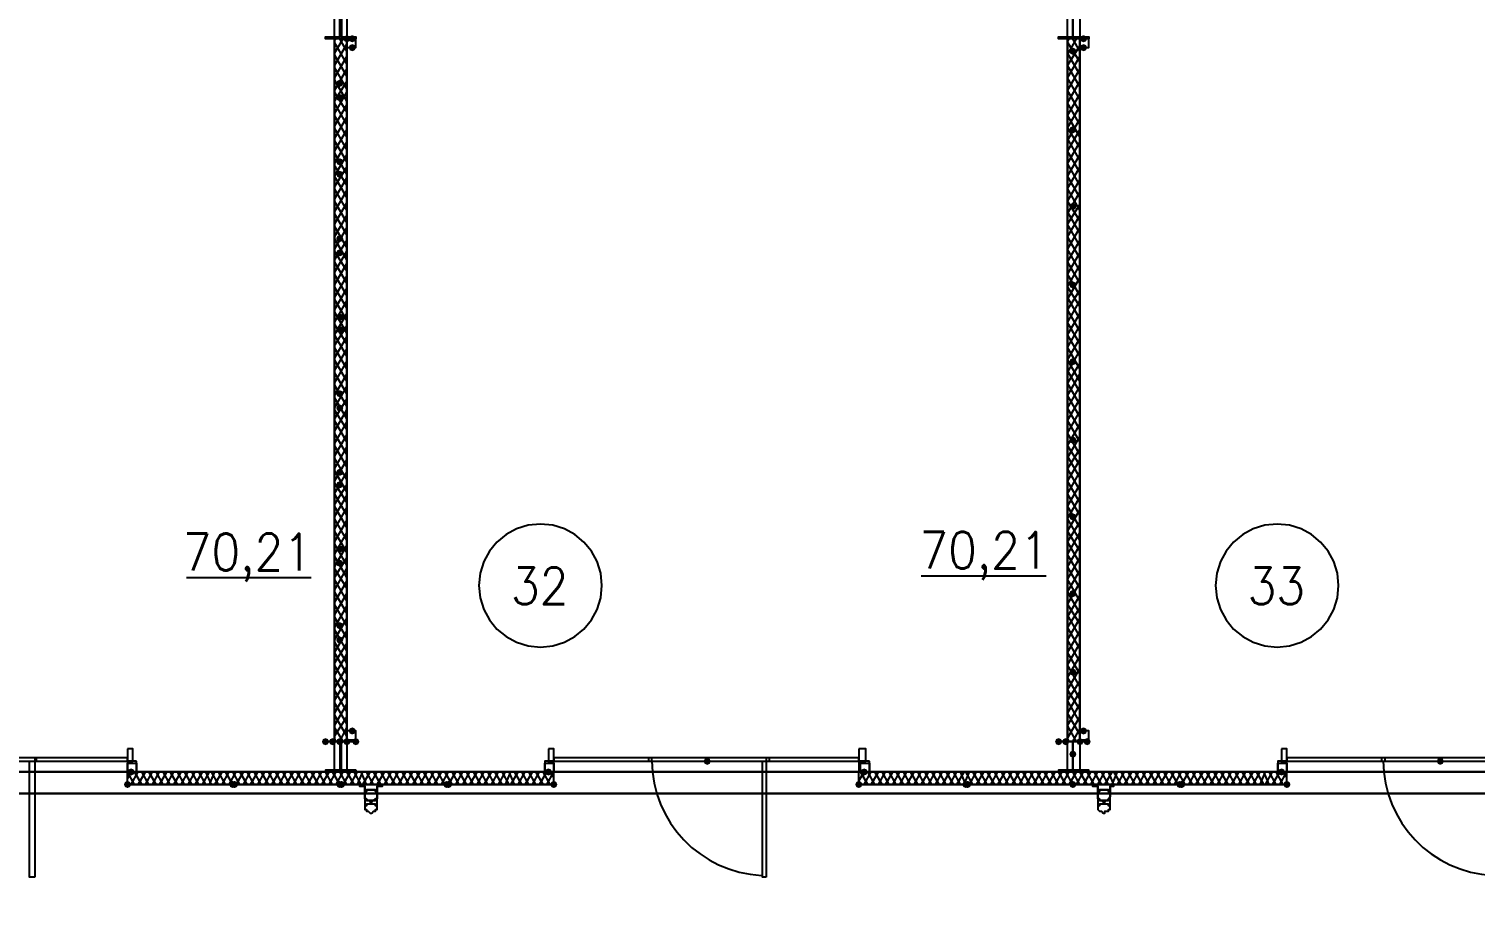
# Model space of a CAD drawing. Header units: millimetres. Extents: x 0 to 420, y 0 to 297.
# Drawn here: x 300.34 to 334.67, y 102.02 to 123.17 of the extents above; entities that cross this region are included whole.
import ezdxf

# ---------------------------------------------------------------- set-up
doc = ezdxf.new("R2010")
doc.units = ezdxf.units.MM
doc.layers.get('0').update_dxf_attribs({"linetype": 'CONTINUOUS'})
doc.styles.get("Standard").update_dxf_attribs({"font": 'STANDARD'})

msp = doc.modelspace()

# ---------------------------------------------------------------- hatches: boundary and pattern name
at = {"true_color": 0x000007}
for points in [[(307.975, 122.936), (307.950129, 122.876204), (307.890333, 122.851333), (307.830538, 122.876204), (307.805667, 122.936), (307.830537, 122.995796), (307.890333, 123.020667), (307.950129, 122.995796)], [(308.102, 122.936), (308.077129, 122.876204), (308.017333, 122.851333), (307.957538, 122.876204), (307.932667, 122.936), (307.957537, 122.995796), (308.017333, 123.020667), (308.077129, 122.995796)], [(325.458667, 122.936), (325.433796, 122.876204), (325.374, 122.851333), (325.314204, 122.876204), (325.289333, 122.936), (325.314204, 122.995796), (325.374, 123.020667), (325.433796, 122.995796)], [(308.102, 122.724333), (308.077129, 122.664537), (308.017333, 122.639667), (307.957538, 122.664537), (307.932667, 122.724333), (307.957537, 122.784129), (308.017333, 122.809), (308.077129, 122.784129)], [(325.204667, 122.639667), (325.179796, 122.579871), (325.12, 122.555), (325.060204, 122.579871), (325.035333, 122.639667), (325.060204, 122.699462), (325.12, 122.724333), (325.179796, 122.699463)], [(325.458667, 122.724333), (325.433796, 122.664537), (325.374, 122.639667), (325.314204, 122.664537), (325.289333, 122.724333), (325.314204, 122.784129), (325.374, 122.809), (325.433796, 122.784129)], [(307.805667, 121.877667), (307.780796, 121.817871), (307.721, 121.793), (307.661204, 121.817871), (307.636333, 121.877667), (307.661204, 121.937462), (307.721, 121.962333), (307.780796, 121.937463)], [(307.805667, 121.539), (307.780796, 121.479204), (307.721, 121.454333), (307.661204, 121.479204), (307.636333, 121.539), (307.661204, 121.598796), (307.721, 121.623667), (307.780796, 121.598796)], [(325.204667, 120.777), (325.179796, 120.717204), (325.12, 120.692333), (325.060204, 120.717204), (325.035333, 120.777), (325.060204, 120.836796), (325.12, 120.861667), (325.179796, 120.836796)], [(307.805667, 120.015), (307.780796, 119.955204), (307.721, 119.930333), (307.661204, 119.955204), (307.636333, 120.015), (307.661204, 120.074796), (307.721, 120.099667), (307.780796, 120.074796)], [(307.805667, 119.718667), (307.780796, 119.658871), (307.721, 119.634), (307.661204, 119.658871), (307.636333, 119.718667), (307.661204, 119.778462), (307.721, 119.803333), (307.780796, 119.778463)], [(325.204667, 118.956667), (325.179796, 118.896871), (325.12, 118.872), (325.060204, 118.896871), (325.035333, 118.956667), (325.060204, 119.016462), (325.12, 119.041333), (325.179796, 119.016463)], [(307.805667, 118.194667), (307.780796, 118.134871), (307.721, 118.11), (307.661204, 118.134871), (307.636333, 118.194667), (307.661204, 118.254462), (307.721, 118.279333), (307.780796, 118.254463)], [(307.805667, 117.856), (307.780796, 117.796204), (307.721, 117.771333), (307.661204, 117.796204), (307.636333, 117.856), (307.661204, 117.915796), (307.721, 117.940667), (307.780796, 117.915796)], [(325.204667, 117.094), (325.179796, 117.034204), (325.12, 117.009333), (325.060204, 117.034204), (325.035333, 117.094), (325.060204, 117.153796), (325.12, 117.178667), (325.179796, 117.153796)], [(307.805667, 116.332), (307.780796, 116.272204), (307.721, 116.247333), (307.661204, 116.272204), (307.636333, 116.332), (307.661204, 116.391796), (307.721, 116.416667), (307.780796, 116.391796)], [(307.805667, 116.035667), (307.780796, 115.975871), (307.721, 115.951), (307.661204, 115.975871), (307.636333, 116.035667), (307.661204, 116.095462), (307.721, 116.120333), (307.780796, 116.095463)], [(325.204667, 115.273667), (325.179796, 115.213871), (325.12, 115.189), (325.060204, 115.213871), (325.035333, 115.273667), (325.060204, 115.333462), (325.12, 115.358333), (325.179796, 115.333463)], [(307.805667, 114.511667), (307.780796, 114.451871), (307.721, 114.427), (307.661204, 114.451871), (307.636333, 114.511667), (307.661204, 114.571462), (307.721, 114.596333), (307.780796, 114.571463)], [(307.805667, 114.173), (307.780796, 114.113204), (307.721, 114.088333), (307.661204, 114.113204), (307.636333, 114.173), (307.661204, 114.232796), (307.721, 114.257667), (307.780796, 114.232796)], [(325.204667, 113.411), (325.179796, 113.351204), (325.12, 113.326333), (325.060204, 113.351204), (325.035333, 113.411), (325.060204, 113.470796), (325.12, 113.495667), (325.179796, 113.470796)], [(307.805667, 112.649), (307.780796, 112.589204), (307.721, 112.564333), (307.661204, 112.589204), (307.636333, 112.649), (307.661204, 112.708796), (307.721, 112.733667), (307.780796, 112.708796)], [(307.805667, 112.352667), (307.780796, 112.292871), (307.721, 112.268), (307.661204, 112.292871), (307.636333, 112.352667), (307.661204, 112.412462), (307.721, 112.437333), (307.780796, 112.412463)], [(325.204667, 111.590667), (325.179796, 111.530871), (325.12, 111.506), (325.060204, 111.530871), (325.035333, 111.590667), (325.060204, 111.650462), (325.12, 111.675333), (325.179796, 111.650463)], [(307.805667, 110.828667), (307.780796, 110.768871), (307.721, 110.744), (307.661204, 110.768871), (307.636333, 110.828667), (307.661204, 110.888462), (307.721, 110.913333), (307.780796, 110.888463)], [(307.805667, 110.49), (307.780796, 110.430204), (307.721, 110.405333), (307.661204, 110.430204), (307.636333, 110.49), (307.661204, 110.549796), (307.721, 110.574667), (307.780796, 110.549796)], [(325.204667, 109.770333), (325.179796, 109.710537), (325.12, 109.685667), (325.060204, 109.710537), (325.035333, 109.770333), (325.060204, 109.830129), (325.12, 109.855), (325.179796, 109.830129)], [(307.805667, 109.008333), (307.780796, 108.948537), (307.721, 108.923667), (307.661204, 108.948537), (307.636333, 109.008333), (307.661204, 109.068129), (307.721, 109.093), (307.780796, 109.068129)], [(307.805667, 108.669667), (307.780796, 108.609871), (307.721, 108.585), (307.661204, 108.609871), (307.636333, 108.669667), (307.661204, 108.729462), (307.721, 108.754333), (307.780796, 108.729463)], [(325.204667, 107.907667), (325.179796, 107.847871), (325.12, 107.823), (325.060204, 107.847871), (325.035333, 107.907667), (325.060204, 107.967462), (325.12, 107.992333), (325.179796, 107.967463)], [(308.102, 106.510667), (308.077129, 106.450871), (308.017333, 106.426), (307.957538, 106.450871), (307.932667, 106.510667), (307.957537, 106.570462), (308.017333, 106.595333), (308.077129, 106.570463)], [(325.458667, 106.510667), (325.433796, 106.450871), (325.374, 106.426), (325.314204, 106.450871), (325.289333, 106.510667), (325.314204, 106.570462), (325.374, 106.595333), (325.433796, 106.570463)], [(307.467, 106.256667), (307.442129, 106.196871), (307.382333, 106.172), (307.322538, 106.196871), (307.297667, 106.256667), (307.322537, 106.316462), (307.382333, 106.341333), (307.442129, 106.316463)], [(307.636333, 106.256667), (307.611463, 106.196871), (307.551667, 106.172), (307.491871, 106.196871), (307.467, 106.256667), (307.491871, 106.316462), (307.551667, 106.341333), (307.611462, 106.316463)], [(307.805667, 106.256667), (307.780796, 106.196871), (307.721, 106.172), (307.661204, 106.196871), (307.636333, 106.256667), (307.661204, 106.316462), (307.721, 106.341333), (307.780796, 106.316463)], [(307.805667, 106.256667), (307.780796, 106.196871), (307.721, 106.172), (307.661204, 106.196871), (307.636333, 106.256667), (307.661204, 106.316462), (307.721, 106.341333), (307.780796, 106.316463)], [(307.975, 106.256667), (307.950129, 106.196871), (307.890333, 106.172), (307.830538, 106.196871), (307.805667, 106.256667), (307.830537, 106.316462), (307.890333, 106.341333), (307.950129, 106.316463)], [(308.186667, 106.256667), (308.161796, 106.196871), (308.102, 106.172), (308.042204, 106.196871), (308.017333, 106.256667), (308.042204, 106.316462), (308.102, 106.341333), (308.161796, 106.316463)], [(324.866, 106.256667), (324.841129, 106.196871), (324.781333, 106.172), (324.721537, 106.196871), (324.696667, 106.256667), (324.721537, 106.316462), (324.781333, 106.341333), (324.841129, 106.316463)], [(325.035333, 106.256667), (325.010463, 106.196871), (324.950667, 106.172), (324.890871, 106.196871), (324.866, 106.256667), (324.890871, 106.316462), (324.950667, 106.341333), (325.010462, 106.316463)], [(325.374, 106.256667), (325.349129, 106.196871), (325.289333, 106.172), (325.229537, 106.196871), (325.204667, 106.256667), (325.229537, 106.316462), (325.289333, 106.341333), (325.349129, 106.316463)], [(325.543333, 106.256667), (325.518463, 106.196871), (325.458667, 106.172), (325.398871, 106.196871), (325.374, 106.256667), (325.398871, 106.316462), (325.458667, 106.341333), (325.518462, 106.316463)], [(316.526333, 105.791), (316.501463, 105.731204), (316.441667, 105.706333), (316.381871, 105.731204), (316.357, 105.791), (316.381871, 105.850796), (316.441667, 105.875667), (316.501462, 105.850796)], [(316.526333, 105.791), (316.501463, 105.731204), (316.441667, 105.706333), (316.381871, 105.731204), (316.357, 105.791), (316.381871, 105.850796), (316.441667, 105.875667), (316.501462, 105.850796)], [(325.204667, 105.960333), (325.179796, 105.900537), (325.12, 105.875667), (325.060204, 105.900537), (325.035333, 105.960333), (325.060204, 106.020129), (325.12, 106.045), (325.179796, 106.020129)], [(333.925333, 105.791), (333.900463, 105.731204), (333.840667, 105.706333), (333.780871, 105.731204), (333.756, 105.791), (333.780871, 105.850796), (333.840667, 105.875667), (333.900462, 105.850796)], [(333.925333, 105.791), (333.900463, 105.731204), (333.840667, 105.706333), (333.780871, 105.731204), (333.756, 105.791), (333.780871, 105.850796), (333.840667, 105.875667), (333.900462, 105.850796)], [(302.852667, 105.537), (302.827796, 105.477204), (302.768, 105.452333), (302.708204, 105.477204), (302.683333, 105.537), (302.708204, 105.596796), (302.768, 105.621667), (302.827796, 105.596796)], [(312.758667, 105.537), (312.733796, 105.477204), (312.674, 105.452333), (312.614204, 105.477204), (312.589333, 105.537), (312.614204, 105.596796), (312.674, 105.621667), (312.733796, 105.596796)], [(320.251667, 105.537), (320.226796, 105.477204), (320.167, 105.452333), (320.107204, 105.477204), (320.082333, 105.537), (320.107204, 105.596796), (320.167, 105.621667), (320.226796, 105.596796)], [(330.157667, 105.537), (330.132796, 105.477204), (330.073, 105.452333), (330.013204, 105.477204), (329.988333, 105.537), (330.013204, 105.596796), (330.073, 105.621667), (330.132796, 105.596796)]]:
    msp.add_hatch(color=0, dxfattribs=at).paths.add_polyline_path(points, flags=0)
at = {"true_color": 0x0000fe}
for points in [[(302.768, 105.240667), (302.743129, 105.180871), (302.683333, 105.156), (302.623538, 105.180871), (302.598667, 105.240667), (302.623537, 105.300462), (302.683333, 105.325333), (302.743129, 105.300463)], [(305.265667, 105.240667), (305.240796, 105.180871), (305.181, 105.156), (305.121204, 105.180871), (305.096333, 105.240667), (305.121204, 105.300462), (305.181, 105.325333), (305.240796, 105.300463)], [(305.308, 105.240667), (305.283129, 105.180871), (305.223333, 105.156), (305.163537, 105.180871), (305.138667, 105.240667), (305.163537, 105.300462), (305.223333, 105.325333), (305.283129, 105.300463)], [(307.805667, 105.240667), (307.780796, 105.180871), (307.721, 105.156), (307.661204, 105.180871), (307.636333, 105.240667), (307.661204, 105.300462), (307.721, 105.325333), (307.780796, 105.300463)], [(307.805667, 105.240667), (307.780796, 105.180871), (307.721, 105.156), (307.661204, 105.180871), (307.636333, 105.240667), (307.661204, 105.300462), (307.721, 105.325333), (307.780796, 105.300463)], [(307.848, 105.240667), (307.823129, 105.180871), (307.763333, 105.156), (307.703538, 105.180871), (307.678667, 105.240667), (307.703537, 105.300462), (307.763333, 105.325333), (307.823129, 105.300463)], [(307.848, 105.240667), (307.823129, 105.180871), (307.763333, 105.156), (307.703538, 105.180871), (307.678667, 105.240667), (307.703537, 105.300462), (307.763333, 105.325333), (307.823129, 105.300463)], [(310.345667, 105.240667), (310.320796, 105.180871), (310.261, 105.156), (310.201204, 105.180871), (310.176333, 105.240667), (310.201204, 105.300462), (310.261, 105.325333), (310.320796, 105.300463)], [(310.388, 105.240667), (310.363129, 105.180871), (310.303333, 105.156), (310.243538, 105.180871), (310.218667, 105.240667), (310.243537, 105.300462), (310.303333, 105.325333), (310.363129, 105.300463)], [(312.885667, 105.240667), (312.860796, 105.180871), (312.801, 105.156), (312.741204, 105.180871), (312.716333, 105.240667), (312.741204, 105.300462), (312.801, 105.325333), (312.860796, 105.300463)], [(320.124667, 105.240667), (320.099796, 105.180871), (320.04, 105.156), (319.980204, 105.180871), (319.955333, 105.240667), (319.980204, 105.300462), (320.04, 105.325333), (320.099796, 105.300463)], [(322.664667, 105.240667), (322.639796, 105.180871), (322.58, 105.156), (322.520204, 105.180871), (322.495333, 105.240667), (322.520204, 105.300462), (322.58, 105.325333), (322.639796, 105.300463)], [(322.707, 105.240667), (322.682129, 105.180871), (322.622333, 105.156), (322.562538, 105.180871), (322.537667, 105.240667), (322.562537, 105.300462), (322.622333, 105.325333), (322.682129, 105.300463)], [(325.204667, 105.240667), (325.179796, 105.180871), (325.12, 105.156), (325.060204, 105.180871), (325.035333, 105.240667), (325.060204, 105.300462), (325.12, 105.325333), (325.179796, 105.300463)], [(325.204667, 105.240667), (325.179796, 105.180871), (325.12, 105.156), (325.060204, 105.180871), (325.035333, 105.240667), (325.060204, 105.300462), (325.12, 105.325333), (325.179796, 105.300463)], [(325.204667, 105.240667), (325.179796, 105.180871), (325.12, 105.156), (325.060204, 105.180871), (325.035333, 105.240667), (325.060204, 105.300462), (325.12, 105.325333), (325.179796, 105.300463)], [(325.204667, 105.240667), (325.179796, 105.180871), (325.12, 105.156), (325.060204, 105.180871), (325.035333, 105.240667), (325.060204, 105.300462), (325.12, 105.325333), (325.179796, 105.300463)], [(327.744667, 105.240667), (327.719796, 105.180871), (327.66, 105.156), (327.600204, 105.180871), (327.575333, 105.240667), (327.600204, 105.300462), (327.66, 105.325333), (327.719796, 105.300463)], [(327.787, 105.240667), (327.762129, 105.180871), (327.702333, 105.156), (327.642538, 105.180871), (327.617667, 105.240667), (327.642537, 105.300462), (327.702333, 105.325333), (327.762129, 105.300463)], [(330.284667, 105.240667), (330.259796, 105.180871), (330.2, 105.156), (330.140204, 105.180871), (330.115333, 105.240667), (330.140204, 105.300462), (330.2, 105.325333), (330.259796, 105.300463)]]:
    msp.add_hatch(color=0, dxfattribs=at).paths.add_polyline_path(points, flags=0)
at = {"true_color": 0x000007}
h = msp.add_hatch(color=0, dxfattribs=at)
h.paths.add_polyline_path([(302.683333, 105.240667), (307.721, 105.240667)], flags=0)
h.paths.add_polyline_path([(307.721, 105.240667), (302.683333, 105.240667)], flags=0)
h = msp.add_hatch(color=0, dxfattribs=at)
h.paths.add_polyline_path([(307.763333, 105.240667), (312.801, 105.240667)], flags=0)
h.paths.add_polyline_path([(312.801, 105.240667), (307.763333, 105.240667)], flags=0)
h = msp.add_hatch(color=0, dxfattribs=at)
h.paths.add_polyline_path([(320.04, 105.240667), (325.12, 105.240667)], flags=0)
h.paths.add_polyline_path([(325.12, 105.240667), (320.04, 105.240667)], flags=0)
h = msp.add_hatch(color=0, dxfattribs=at)
h.paths.add_polyline_path([(325.12, 105.240667), (330.2, 105.240667)], flags=0)
h.paths.add_polyline_path([(330.2, 105.240667), (325.12, 105.240667)], flags=0)

# ---------------------------------------------------------------- linework, layer by layer
at = {"color": 0, "true_color": 0x000007}
for points in [[(103.970667, 105.029), (389.763, 105.029), (389.763, 222.715667), (103.970667, 222.715667)], [(290.491333, 105.537), (307.594, 105.537), (307.594, 140.038667), (307.34, 140.038667), (294.174333, 140.038667), (290.491333, 140.038667)], [(307.890333, 140.038667), (307.890333, 105.537), (324.993, 105.537), (324.993, 140.038667), (324.739, 140.038667), (311.573333, 140.038667)], [(325.289333, 105.537), (342.392, 105.537), (342.392, 140.038667), (342.138, 140.038667), (328.972333, 140.038667), (325.289333, 140.038667)], [(308.102, 122.936), (307.382333, 122.936), (307.382333, 122.978333), (307.721, 122.978333), (307.721, 123.613333), (307.382333, 123.613333), (307.382333, 123.655667), (308.102, 123.655667), (308.102, 123.613333), (307.763333, 123.613333), (307.763333, 122.978333), (308.102, 122.978333)], [(325.501, 122.936), (324.781333, 122.936), (324.781333, 122.978333), (325.12, 122.978333), (325.12, 123.613333), (324.781333, 123.613333), (324.781333, 123.655667), (325.501, 123.655667), (325.501, 123.613333), (325.12, 123.613333), (325.12, 122.978333), (325.501, 122.978333)], [(307.594, 122.936), (307.594, 106.256667), (307.890333, 106.256667), (307.890333, 122.936)], [(308.102, 122.936), (307.890333, 122.936), (307.890333, 122.724333), (308.102, 122.724333), (308.102, 122.936), (307.890333, 122.936), (307.890333, 122.724333), (308.102, 122.724333)], [(324.993, 122.936), (324.993, 106.256667), (325.289333, 106.256667), (325.289333, 122.936)], [(325.501, 122.936), (325.289333, 122.936), (325.289333, 122.724333), (325.501, 122.724333), (325.501, 122.936), (325.289333, 122.936), (325.289333, 122.724333), (325.501, 122.724333)], [(308.102, 106.510667), (307.890333, 106.510667), (307.890333, 106.299), (308.102, 106.299), (308.102, 106.510667), (307.890333, 106.510667), (307.890333, 106.256667), (308.102, 106.256667)], [(325.501, 106.510667), (325.289333, 106.510667), (325.289333, 106.299), (325.501, 106.299), (325.501, 106.510667), (325.289333, 106.510667), (325.289333, 106.256667), (325.501, 106.256667)], [(302.683333, 106.087333), (302.683333, 105.791), (302.810333, 105.791), (302.810333, 106.087333)], [(308.102, 106.256667), (307.382333, 106.256667), (307.721, 106.256667), (307.721, 105.579333), (307.382333, 105.579333), (307.382333, 105.537), (308.102, 105.537), (308.102, 105.579333), (307.763333, 105.579333), (307.763333, 106.256667)], [(312.674, 106.087333), (312.674, 105.791), (312.801, 105.791), (312.801, 106.087333)], [(320.04, 106.087333), (320.04, 105.791), (320.209333, 105.791), (320.209333, 106.087333)], [(325.501, 106.256667), (324.781333, 106.256667), (325.12, 106.256667), (325.12, 105.579333), (324.781333, 105.579333), (324.781333, 105.537), (325.501, 105.537), (325.501, 105.579333), (325.12, 105.579333), (325.12, 106.256667)], [(330.073, 106.087333), (330.073, 105.791), (330.2, 105.791), (330.2, 106.087333)], [(295.402, 105.791), (302.683333, 105.791), (302.683333, 105.875667), (295.402, 105.875667)], [(300.482, 103.039333), (300.355, 103.039333), (300.355, 105.791), (300.482, 105.791)], [(300.482, 105.791), (300.524333, 105.791), (300.524333, 105.875667), (300.482, 105.875667)], [(302.895, 105.791), (302.683333, 105.791), (302.683333, 105.537), (302.895, 105.537)], [(302.895, 105.748667), (302.895, 105.537), (302.683333, 105.537), (302.683333, 105.748667)], [(312.801, 105.791), (312.589333, 105.791), (312.589333, 105.537), (312.801, 105.537)], [(312.801, 105.748667), (312.801, 105.537), (312.589333, 105.537), (312.589333, 105.748667)], [(312.801, 105.791), (320.04, 105.791), (320.04, 105.875667), (312.801, 105.875667)], [(315.044667, 105.791), (315.129333, 105.791), (315.129333, 105.875667), (315.044667, 105.875667)], [(317.838667, 103.039333), (317.754, 103.039333), (317.754, 105.791), (317.838667, 105.791)], [(317.838667, 105.791), (317.923333, 105.791), (317.923333, 105.875667), (317.838667, 105.875667)], [(320.294, 105.791), (320.04, 105.791), (320.04, 105.537), (320.294, 105.537)], [(320.294, 105.748667), (320.294, 105.537), (320.082333, 105.537), (320.082333, 105.748667)], [(330.2, 105.791), (329.988333, 105.791), (329.988333, 105.537), (330.2, 105.537)], [(330.2, 105.748667), (330.2, 105.537), (329.988333, 105.537), (329.988333, 105.748667)], [(330.2, 105.791), (337.439, 105.791), (337.439, 105.875667), (330.2, 105.875667)], [(332.443667, 105.791), (332.528333, 105.791), (332.528333, 105.875667), (332.443667, 105.875667)], [(116.078, 96.435333), (377.655667, 96.435333), (377.655667, 105.029), (116.078, 105.029)], [(302.683333, 105.240667), (307.721, 105.240667)], [(307.721, 105.240667), (302.683333, 105.240667)], [(302.683333, 105.240667), (307.721, 105.240667)], [(302.683333, 105.240667), (307.721, 105.240667)], [(307.763333, 105.240667), (312.801, 105.240667)], [(312.801, 105.240667), (307.763333, 105.240667)], [(312.801, 105.240667), (307.763333, 105.240667)], [(312.801, 105.240667), (307.763333, 105.240667)], [(308.186667, 105.198333), (308.313667, 105.198333), (308.313667, 104.986667), (308.313667, 104.944333), (308.313667, 104.902), (308.356, 104.902), (308.356, 104.859667), (308.398333, 104.859667), (308.440667, 104.859667), (308.440667, 104.817333), (308.483, 104.817333), (308.483, 104.859667), (308.525333, 104.859667), (308.567667, 104.859667), (308.567667, 104.902), (308.61, 104.902), (308.61, 104.944333), (308.61, 104.986667), (308.61, 105.198333), (308.737, 105.198333), (308.61, 105.198333), (308.61, 104.986667), (308.61, 104.944333), (308.61, 104.902), (308.567667, 104.902), (308.525333, 104.859667), (308.483, 104.859667), (308.440667, 104.859667), (308.398333, 104.859667), (308.356, 104.902), (308.313667, 104.902), (308.313667, 104.944333), (308.313667, 104.986667), (308.313667, 105.198333), (308.186667, 105.198333), (308.313667, 105.198333), (308.313667, 104.986667), (308.313667, 104.944333), (308.313667, 104.902), (308.356, 104.902), (308.356, 104.859667), (308.398333, 104.859667), (308.440667, 104.859667), (308.440667, 104.817333), (308.483, 104.817333), (308.483, 104.859667), (308.525333, 104.859667), (308.567667, 104.859667), (308.567667, 104.902), (308.61, 104.902), (308.61, 104.944333), (308.61, 104.986667), (308.61, 105.198333), (308.737, 105.198333), (308.61, 105.198333), (308.61, 104.986667), (308.61, 104.944333), (308.61, 104.902), (308.567667, 104.902), (308.525333, 104.859667), (308.483, 104.859667), (308.440667, 104.859667), (308.398333, 104.859667), (308.356, 104.902), (308.313667, 104.902), (308.313667, 104.944333), (308.313667, 104.986667), (308.313667, 105.198333), (308.186667, 105.198333), (308.313667, 105.198333), (308.313667, 104.986667), (308.313667, 104.944333), (308.313667, 104.902), (308.356, 104.902), (308.398333, 104.859667), (308.440667, 104.859667), (308.483, 104.859667), (308.525333, 104.859667), (308.567667, 104.902), (308.61, 104.902), (308.61, 104.944333), (308.61, 104.986667), (308.61, 105.198333), (308.737, 105.198333), (308.61, 105.198333), (308.61, 104.986667), (308.61, 104.944333), (308.61, 104.902), (308.567667, 104.902), (308.567667, 104.859667), (308.525333, 104.859667), (308.483, 104.859667), (308.483, 104.817333), (308.440667, 104.817333), (308.440667, 104.859667), (308.398333, 104.859667), (308.356, 104.859667), (308.356, 104.902), (308.313667, 104.902), (308.313667, 104.944333), (308.313667, 104.986667), (308.313667, 105.198333)], [(308.313667, 104.986667), (308.313667, 105.029), (308.313667, 105.071333), (308.356, 105.071333), (308.356, 105.113667), (308.398333, 105.113667), (308.440667, 105.113667), (308.483, 105.113667), (308.525333, 105.113667), (308.567667, 105.113667), (308.567667, 105.071333), (308.61, 105.071333), (308.61, 105.029), (308.61, 104.986667), (308.61, 104.944333), (308.61, 104.902), (308.567667, 104.902), (308.525333, 104.859667), (308.483, 104.859667), (308.440667, 104.859667), (308.398333, 104.859667), (308.356, 104.902), (308.313667, 104.902), (308.313667, 104.944333), (308.313667, 104.986667), (308.313667, 104.944333), (308.313667, 104.902), (308.356, 104.902), (308.398333, 104.859667), (308.440667, 104.859667), (308.483, 104.859667), (308.525333, 104.859667), (308.567667, 104.902), (308.61, 104.902), (308.61, 104.944333), (308.61, 104.986667), (308.61, 105.029), (308.61, 105.071333), (308.567667, 105.071333), (308.567667, 105.113667), (308.525333, 105.113667), (308.483, 105.113667), (308.440667, 105.113667), (308.398333, 105.113667), (308.356, 105.113667), (308.356, 105.071333), (308.313667, 105.071333), (308.313667, 105.029)], [(308.61, 104.986667), (308.61, 105.029), (308.61, 105.071333), (308.567667, 105.071333), (308.567667, 105.113667), (308.525333, 105.113667), (308.483, 105.113667), (308.440667, 105.113667), (308.398333, 105.113667), (308.356, 105.113667), (308.356, 105.071333), (308.313667, 105.071333), (308.313667, 105.029), (308.313667, 104.986667), (308.313667, 104.944333), (308.313667, 104.902), (308.356, 104.902), (308.398333, 104.859667), (308.440667, 104.859667), (308.483, 104.859667), (308.525333, 104.859667), (308.567667, 104.902), (308.61, 104.902), (308.61, 104.944333)], [(320.04, 105.240667), (325.12, 105.240667)], [(325.12, 105.240667), (320.04, 105.240667)], [(320.04, 105.240667), (325.12, 105.240667)], [(320.04, 105.240667), (325.12, 105.240667)], [(325.12, 105.240667), (330.2, 105.240667)], [(330.2, 105.240667), (325.12, 105.240667)], [(330.2, 105.240667), (325.12, 105.240667)], [(330.2, 105.240667), (325.12, 105.240667)], [(325.585667, 105.198333), (325.712667, 105.198333), (325.712667, 104.986667), (325.712667, 104.944333), (325.712667, 104.902), (325.755, 104.902), (325.755, 104.859667), (325.797333, 104.859667), (325.839667, 104.817333), (325.882, 104.817333), (325.882, 104.859667), (325.924333, 104.859667), (325.966667, 104.859667), (325.966667, 104.902), (326.009, 104.944333), (326.009, 104.986667), (326.009, 105.198333), (326.093667, 105.198333), (326.009, 105.198333), (326.009, 104.986667), (326.009, 104.944333), (325.966667, 104.902), (325.924333, 104.859667), (325.882, 104.859667), (325.839667, 104.859667), (325.797333, 104.859667), (325.755, 104.859667), (325.755, 104.902), (325.712667, 104.902), (325.712667, 104.944333), (325.712667, 104.986667), (325.712667, 105.198333), (325.585667, 105.198333), (325.712667, 105.198333), (325.712667, 104.986667), (325.712667, 104.944333), (325.712667, 104.902), (325.755, 104.902), (325.755, 104.859667), (325.797333, 104.859667), (325.839667, 104.817333), (325.882, 104.817333), (325.882, 104.859667), (325.924333, 104.859667), (325.966667, 104.859667), (325.966667, 104.902), (326.009, 104.944333), (326.009, 104.986667), (326.009, 105.198333), (326.093667, 105.198333), (326.009, 105.198333), (326.009, 104.986667), (326.009, 104.944333), (325.966667, 104.902), (325.924333, 104.859667), (325.882, 104.859667), (325.839667, 104.859667), (325.797333, 104.859667), (325.755, 104.859667), (325.755, 104.902), (325.712667, 104.902), (325.712667, 104.944333), (325.712667, 104.986667), (325.712667, 105.198333), (325.585667, 105.198333), (325.712667, 105.198333), (325.712667, 104.986667), (325.712667, 104.944333), (325.712667, 104.902), (325.755, 104.902), (325.755, 104.859667), (325.797333, 104.859667), (325.839667, 104.859667), (325.882, 104.859667), (325.924333, 104.859667), (325.966667, 104.902), (326.009, 104.944333), (326.009, 104.986667), (326.009, 105.198333), (326.093667, 105.198333), (326.009, 105.198333), (326.009, 104.986667), (326.009, 104.944333), (325.966667, 104.902), (325.966667, 104.859667), (325.924333, 104.859667), (325.882, 104.859667), (325.882, 104.817333), (325.839667, 104.817333), (325.797333, 104.859667), (325.755, 104.859667), (325.755, 104.902), (325.712667, 104.902), (325.712667, 104.944333), (325.712667, 104.986667), (325.712667, 105.198333)], [(325.712667, 104.986667), (325.712667, 105.029), (325.712667, 105.071333), (325.755, 105.071333), (325.755, 105.113667), (325.797333, 105.113667), (325.839667, 105.113667), (325.882, 105.113667), (325.924333, 105.113667), (325.966667, 105.113667), (325.966667, 105.071333), (326.009, 105.029), (326.009, 104.986667), (326.009, 104.944333), (325.966667, 104.902), (325.924333, 104.859667), (325.882, 104.859667), (325.839667, 104.859667), (325.797333, 104.859667), (325.755, 104.859667), (325.755, 104.902), (325.712667, 104.902), (325.712667, 104.944333), (325.712667, 104.986667), (325.712667, 104.944333), (325.712667, 104.902), (325.755, 104.902), (325.755, 104.859667), (325.797333, 104.859667), (325.839667, 104.859667), (325.882, 104.859667), (325.924333, 104.859667), (325.966667, 104.902), (326.009, 104.944333), (326.009, 104.986667), (326.009, 105.029), (325.966667, 105.071333), (325.966667, 105.113667), (325.924333, 105.113667), (325.882, 105.113667), (325.839667, 105.113667), (325.797333, 105.113667), (325.755, 105.113667), (325.755, 105.071333), (325.712667, 105.071333), (325.712667, 105.029)], [(326.009, 104.986667), (326.009, 105.029), (325.966667, 105.071333), (325.966667, 105.113667), (325.924333, 105.113667), (325.882, 105.113667), (325.839667, 105.113667), (325.797333, 105.113667), (325.755, 105.113667), (325.755, 105.071333), (325.712667, 105.071333), (325.712667, 105.029), (325.712667, 104.986667), (325.712667, 104.944333), (325.712667, 104.902), (325.755, 104.902), (325.755, 104.859667), (325.797333, 104.859667), (325.839667, 104.859667), (325.882, 104.859667), (325.924333, 104.859667), (325.966667, 104.902), (326.009, 104.944333)], [(308.313667, 104.690333), (308.313667, 104.648), (308.356, 104.648), (308.356, 104.605667), (308.398333, 104.605667), (308.440667, 104.563333), (308.483, 104.563333), (308.525333, 104.605667), (308.567667, 104.605667), (308.567667, 104.648), (308.61, 104.648), (308.61, 104.690333), (308.61, 104.732667), (308.567667, 104.732667), (308.567667, 104.775), (308.525333, 104.775), (308.483, 104.775), (308.440667, 104.775), (308.398333, 104.775), (308.356, 104.775), (308.356, 104.732667), (308.313667, 104.732667)], [(325.712667, 104.690333), (325.712667, 104.648), (325.755, 104.605667), (325.797333, 104.605667), (325.839667, 104.563333), (325.882, 104.563333), (325.882, 104.605667), (325.924333, 104.605667), (325.966667, 104.605667), (325.966667, 104.648), (326.009, 104.648), (326.009, 104.690333), (326.009, 104.732667), (325.966667, 104.732667), (325.966667, 104.775), (325.924333, 104.775), (325.882, 104.775), (325.839667, 104.775), (325.797333, 104.775), (325.755, 104.775), (325.755, 104.732667), (325.712667, 104.732667)]]:
    msp.add_lwpolyline(points, close=True, dxfattribs=at)
for points in [[(307.721, 122.936), (307.721, 123.655667)], [(325.12, 122.936), (325.12, 123.655667)], [(307.382333, 122.936), (307.382333, 122.978333)], [(307.551667, 122.936), (307.551667, 122.978333)], [(307.594, 122.893667), (307.636333, 122.936)], [(307.594, 122.597333), (307.805667, 122.936)], [(307.890333, 122.639667), (307.721, 122.936)], [(307.890333, 122.936), (307.890333, 122.978333)], [(308.102, 122.936), (308.102, 122.978333)], [(324.781333, 122.936), (324.781333, 122.978333)], [(324.950667, 122.936), (324.950667, 122.978333)], [(324.993, 122.851333), (325.035333, 122.936)], [(324.993, 122.555), (325.204667, 122.936)], [(325.289333, 122.639667), (325.12, 122.936)], [(325.289333, 122.936), (325.289333, 122.978333)], [(325.458667, 122.936), (325.458667, 122.978333)], [(307.890333, 122.343333), (307.594, 122.851333)], [(307.594, 122.301), (307.890333, 122.809)], [(307.890333, 122.047), (307.594, 122.555)], [(325.289333, 122.385667), (324.993, 122.851333)], [(324.993, 122.301), (325.289333, 122.766667)], [(325.289333, 122.089333), (324.993, 122.597333)], [(307.594, 122.004667), (307.890333, 122.512667)], [(307.890333, 121.750667), (307.594, 122.258667)], [(307.594, 121.708333), (307.890333, 122.216333)], [(324.993, 122.004667), (325.289333, 122.512667)], [(325.289333, 121.793), (324.993, 122.301)], [(324.993, 121.708333), (325.289333, 122.216333)], [(307.890333, 121.454333), (307.594, 121.962333)], [(307.594, 121.454333), (307.890333, 121.92)], [(325.289333, 121.496667), (324.993, 122.004667)], [(324.993, 121.412), (325.289333, 121.92)], [(307.594, 121.158), (307.890333, 121.666)], [(307.890333, 121.200333), (307.594, 121.666)], [(325.289333, 121.200333), (324.993, 121.708333)], [(324.993, 121.115667), (325.289333, 121.623667)], [(307.890333, 120.904), (307.594, 121.412)], [(307.594, 120.861667), (307.890333, 121.369667)], [(325.289333, 120.904), (324.993, 121.412)], [(324.993, 120.819333), (325.289333, 121.327333)], [(307.890333, 120.607667), (307.594, 121.115667)], [(307.594, 120.565333), (307.890333, 121.073333)], [(307.890333, 120.311333), (307.594, 120.819333)], [(325.289333, 120.607667), (324.993, 121.115667)], [(324.993, 120.523), (325.289333, 121.031)], [(325.289333, 120.353667), (324.993, 120.819333)], [(307.594, 120.269), (307.890333, 120.777)], [(307.890333, 120.015), (307.594, 120.523)], [(307.594, 119.972667), (307.890333, 120.480667)], [(324.993, 120.269), (325.289333, 120.777)], [(325.289333, 120.057333), (324.993, 120.565333)], [(324.993, 119.972667), (325.289333, 120.480667)], [(307.890333, 119.718667), (307.594, 120.226667)], [(307.594, 119.676333), (307.890333, 120.184333)], [(325.289333, 119.761), (324.993, 120.269)], [(324.993, 119.676333), (325.289333, 120.184333)], [(307.890333, 119.464667), (307.594, 119.930333)], [(307.594, 119.422333), (307.890333, 119.888)], [(325.289333, 119.464667), (324.993, 119.972667)], [(324.993, 119.38), (325.289333, 119.888)], [(307.890333, 119.168333), (307.594, 119.676333)], [(307.594, 119.126), (307.890333, 119.634)], [(325.289333, 119.168333), (324.993, 119.676333)], [(324.993, 119.083667), (325.289333, 119.591667)], [(307.890333, 118.872), (307.594, 119.38)], [(307.594, 118.829667), (307.890333, 119.337667)], [(325.289333, 118.872), (324.993, 119.38)], [(324.993, 118.787333), (325.289333, 119.295333)], [(307.890333, 118.575667), (307.594, 119.083667)], [(307.594, 118.533333), (307.890333, 119.041333)], [(307.890333, 118.279333), (307.594, 118.787333)], [(325.289333, 118.618), (324.993, 119.083667)], [(324.993, 118.533333), (325.289333, 118.999)], [(325.289333, 118.321667), (324.993, 118.829667)], [(307.594, 118.237), (307.890333, 118.745)], [(307.890333, 117.983), (307.594, 118.491)], [(307.594, 117.940667), (307.890333, 118.448667)], [(324.993, 118.237), (325.289333, 118.745)], [(325.289333, 118.025333), (324.993, 118.533333)], [(324.993, 117.940667), (325.289333, 118.448667)], [(307.890333, 117.686667), (307.594, 118.194667)], [(307.594, 117.686667), (307.890333, 118.152333)], [(325.289333, 117.729), (324.993, 118.237)], [(324.993, 117.644333), (325.289333, 118.152333)], [(307.594, 117.390333), (307.890333, 117.898333)], [(307.890333, 117.432667), (307.594, 117.898333)], [(325.289333, 117.432667), (324.993, 117.940667)], [(324.993, 117.348), (325.289333, 117.856)], [(307.890333, 117.136333), (307.594, 117.644333)], [(307.594, 117.094), (307.890333, 117.602)], [(325.289333, 117.136333), (324.993, 117.644333)], [(324.993, 117.051667), (325.289333, 117.559667)], [(307.890333, 116.84), (307.594, 117.348)], [(307.594, 116.797667), (307.890333, 117.305667)], [(307.890333, 116.543667), (307.594, 117.051667)], [(325.289333, 116.84), (324.993, 117.348)], [(324.993, 116.755333), (325.289333, 117.263333)], [(325.289333, 116.586), (324.993, 117.051667)], [(307.594, 116.501333), (307.890333, 117.009333)], [(307.890333, 116.247333), (307.594, 116.755333)], [(307.594, 116.205), (307.890333, 116.713)], [(324.993, 116.501333), (325.289333, 116.967)], [(325.289333, 116.289667), (324.993, 116.797667)], [(324.993, 116.205), (325.289333, 116.713)], [(307.890333, 115.951), (307.594, 116.459)], [(307.594, 115.908667), (307.890333, 116.416667)], [(325.289333, 115.993333), (324.993, 116.501333)], [(324.993, 115.908667), (325.289333, 116.416667)], [(307.890333, 115.697), (307.594, 116.162667)], [(307.594, 115.654667), (307.890333, 116.120333)], [(325.289333, 115.697), (324.993, 116.205)], [(324.993, 115.612333), (325.289333, 116.120333)], [(307.890333, 115.400667), (307.594, 115.908667)], [(307.594, 115.358333), (307.890333, 115.866333)], [(325.289333, 115.400667), (324.993, 115.908667)], [(324.993, 115.316), (325.289333, 115.824)], [(307.890333, 115.104333), (307.594, 115.612333)], [(307.594, 115.062), (307.890333, 115.57)], [(325.289333, 115.104333), (324.993, 115.612333)], [(324.993, 115.019667), (325.289333, 115.527667)], [(307.890333, 114.808), (307.594, 115.316)], [(307.594, 114.765667), (307.890333, 115.273667)], [(307.890333, 114.511667), (307.594, 115.019667)], [(325.289333, 114.808), (324.993, 115.316)], [(324.993, 114.765667), (325.289333, 115.231333)], [(325.289333, 114.554), (324.993, 115.062)], [(307.594, 114.469333), (307.890333, 114.977333)], [(307.890333, 114.215333), (307.594, 114.723333)], [(307.594, 114.173), (307.890333, 114.681)], [(324.993, 114.469333), (325.289333, 114.977333)], [(325.289333, 114.257667), (324.993, 114.765667)], [(324.993, 114.173), (325.289333, 114.681)], [(307.890333, 113.919), (307.594, 114.427)], [(307.594, 113.919), (307.890333, 114.384667)], [(325.289333, 113.961333), (324.993, 114.469333)], [(324.993, 113.876667), (325.289333, 114.384667)], [(307.594, 113.622667), (307.890333, 114.130667)], [(307.890333, 113.665), (307.594, 114.130667)], [(325.289333, 113.665), (324.993, 114.173)], [(324.993, 113.580333), (325.289333, 114.088333)], [(307.890333, 113.368667), (307.594, 113.876667)], [(307.594, 113.326333), (307.890333, 113.834333)], [(325.289333, 113.368667), (324.993, 113.876667)], [(324.993, 113.284), (325.289333, 113.792)], [(307.890333, 113.072333), (307.594, 113.580333)], [(307.594, 113.03), (307.890333, 113.538)], [(307.890333, 112.776), (307.594, 113.284)], [(325.289333, 113.072333), (324.993, 113.580333)], [(324.993, 112.987667), (325.289333, 113.495667)], [(325.289333, 112.818333), (324.993, 113.284)], [(307.594, 112.733667), (307.890333, 113.241667)], [(307.890333, 112.479667), (307.594, 112.987667)], [(307.594, 112.437333), (307.890333, 112.945333)], [(324.993, 112.733667), (325.289333, 113.199333)], [(325.289333, 112.522), (324.993, 113.03)], [(324.993, 112.437333), (325.289333, 112.945333)], [(307.890333, 112.183333), (307.594, 112.691333)], [(307.594, 112.141), (307.890333, 112.649)], [(325.289333, 112.225667), (324.993, 112.733667)], [(324.993, 112.141), (325.289333, 112.649)], [(307.890333, 111.929333), (307.594, 112.395)], [(307.594, 111.887), (307.890333, 112.352667)], [(325.289333, 111.929333), (324.993, 112.437333)], [(324.993, 111.844667), (325.289333, 112.352667)], [(307.890333, 111.633), (307.594, 112.141)], [(307.594, 111.590667), (307.890333, 112.098667)], [(325.289333, 111.633), (324.993, 112.141)], [(324.993, 111.548333), (325.289333, 112.056333)], [(307.890333, 111.336667), (307.594, 111.844667)], [(307.594, 111.294333), (307.890333, 111.802333)], [(307.890333, 111.040333), (307.594, 111.548333)], [(325.289333, 111.336667), (324.993, 111.844667)], [(324.993, 111.252), (325.289333, 111.76)], [(325.289333, 111.040333), (324.993, 111.548333)], [(307.594, 110.998), (307.890333, 111.506)], [(307.890333, 110.744), (307.594, 111.252)], [(307.594, 110.701667), (307.890333, 111.209667)], [(313.944, 109.960833), (313.914328, 110.255175), (313.829227, 110.529326), (313.69457, 110.777413), (313.51623, 110.993563), (313.30008, 111.171903), (313.051993, 111.30656), (312.777842, 111.391661), (312.4835, 111.421333), (312.189158, 111.391661), (311.915007, 111.30656), (311.66692, 111.171903), (311.45077, 110.993563), (311.27243, 110.777413), (311.137773, 110.529326), (311.052672, 110.255175), (311.023, 109.960833)], [(324.993, 110.998), (325.289333, 111.463667)], [(325.289333, 110.786333), (324.993, 111.252)], [(324.993, 110.701667), (325.289333, 111.209667)], [(331.427667, 109.960833), (331.397995, 110.255175), (331.312893, 110.529326), (331.178236, 110.777413), (330.999896, 110.993563), (330.783746, 111.171903), (330.535659, 111.30656), (330.261508, 111.391661), (329.967167, 111.421333), (329.672825, 111.391661), (329.398674, 111.30656), (329.150587, 111.171903), (328.934437, 110.993563), (328.756097, 110.777413), (328.62144, 110.529326), (328.536339, 110.255175), (328.506667, 109.960833)], [(307.890333, 110.447667), (307.594, 110.955667)], [(307.594, 110.405333), (307.890333, 110.913333)], [(325.289333, 110.49), (324.993, 110.998)], [(324.993, 110.405333), (325.289333, 110.913333)], [(307.890333, 110.151333), (307.594, 110.659333)], [(307.594, 110.151333), (307.890333, 110.617)], [(325.289333, 110.193667), (324.993, 110.701667)], [(324.993, 110.109), (325.289333, 110.617)], [(307.594, 109.855), (307.890333, 110.363)], [(307.890333, 109.897333), (307.594, 110.363)], [(321.521667, 110.193667), (324.485, 110.193667)], [(325.289333, 109.897333), (324.993, 110.405333)], [(324.993, 109.812667), (325.289333, 110.320667)], [(304.080333, 110.151333), (307.043667, 110.151333)], [(307.890333, 109.601), (307.594, 110.109)], [(307.594, 109.558667), (307.890333, 110.066667)], [(311.023, 109.960833), (311.052672, 109.666492), (311.137773, 109.392341), (311.27243, 109.144254), (311.45077, 108.928104), (311.66692, 108.749764), (311.915007, 108.615107), (312.189158, 108.530005), (312.4835, 108.500333), (312.777842, 108.530005), (313.051993, 108.615107), (313.30008, 108.749764), (313.51623, 108.928104), (313.69457, 109.144254), (313.829227, 109.392341), (313.914328, 109.666492), (313.944, 109.960833)], [(325.289333, 109.601), (324.993, 110.109)], [(324.993, 109.516333), (325.289333, 110.024333)], [(328.506667, 109.960833), (328.536339, 109.666492), (328.62144, 109.392341), (328.756097, 109.144254), (328.934437, 108.928104), (329.150587, 108.749764), (329.398674, 108.615107), (329.672825, 108.530005), (329.967167, 108.500333), (330.261508, 108.530005), (330.535659, 108.615107), (330.783746, 108.749764), (330.999896, 108.928104), (331.178236, 109.144254), (331.312893, 109.392341), (331.397995, 109.666492), (331.427667, 109.960833)], [(307.890333, 109.304667), (307.594, 109.812667)], [(307.594, 109.262333), (307.890333, 109.770333)], [(307.890333, 109.008333), (307.594, 109.516333)], [(325.289333, 109.304667), (324.993, 109.812667)], [(324.993, 109.22), (325.289333, 109.728)], [(325.289333, 109.050667), (324.993, 109.516333)], [(307.594, 108.966), (307.890333, 109.474)], [(307.890333, 108.712), (307.594, 109.22)], [(307.594, 108.669667), (307.890333, 109.177667)], [(324.993, 108.966), (325.289333, 109.431667)], [(325.289333, 108.754333), (324.993, 109.262333)], [(324.993, 108.669667), (325.289333, 109.177667)], [(307.890333, 108.415667), (307.594, 108.923667)], [(307.594, 108.373333), (307.890333, 108.881333)], [(325.289333, 108.458), (324.993, 108.966)], [(324.993, 108.373333), (325.289333, 108.881333)], [(307.890333, 108.119333), (307.594, 108.627333)], [(307.594, 108.119333), (307.890333, 108.585)], [(325.289333, 108.161667), (324.993, 108.669667)], [(324.993, 108.077), (325.289333, 108.585)], [(307.890333, 107.865333), (307.594, 108.373333)], [(307.594, 107.823), (307.890333, 108.331)], [(325.289333, 107.865333), (324.993, 108.373333)], [(324.993, 107.780667), (325.289333, 108.288667)], [(307.890333, 107.569), (307.594, 108.077)], [(307.594, 107.526667), (307.890333, 108.034667)], [(307.890333, 107.272667), (307.594, 107.780667)], [(325.289333, 107.569), (324.993, 108.077)], [(324.993, 107.484333), (325.289333, 107.992333)], [(325.289333, 107.272667), (324.993, 107.780667)], [(307.594, 107.230333), (307.890333, 107.738333)], [(307.890333, 106.976333), (307.594, 107.484333)], [(307.594, 106.934), (307.890333, 107.442)], [(324.993, 107.230333), (325.289333, 107.696)], [(325.289333, 107.018667), (324.993, 107.484333)], [(324.993, 106.934), (325.289333, 107.442)], [(307.890333, 106.68), (307.594, 107.188)], [(307.594, 106.637667), (307.890333, 107.145667)], [(325.289333, 106.722333), (324.993, 107.230333)], [(324.993, 106.637667), (325.289333, 107.145667)], [(307.890333, 106.383667), (307.594, 106.891667)], [(307.594, 106.383667), (307.890333, 106.849333)], [(325.289333, 106.426), (324.993, 106.934)], [(324.993, 106.341333), (325.289333, 106.849333)], [(307.805667, 106.256667), (307.594, 106.595333)], [(307.721, 106.256667), (307.890333, 106.595333)], [(325.204667, 106.256667), (324.993, 106.637667)], [(325.12, 106.256667), (325.289333, 106.553)], [(307.636333, 106.256667), (307.594, 106.341333)], [(307.721, 106.256667), (307.721, 105.537)], [(307.890333, 106.256667), (307.890333, 106.299)], [(308.017333, 106.299), (308.017333, 106.256667)], [(325.035333, 106.256667), (324.993, 106.341333)], [(325.12, 106.256667), (325.12, 105.537)], [(325.374, 106.299), (325.374, 106.256667)], [(299.042667, 105.791), (302.683333, 105.791), (302.683333, 105.664)], [(302.768, 105.791), (302.768, 105.748667)], [(312.674, 105.791), (312.674, 105.748667)], [(312.801, 105.664), (312.801, 105.791), (316.441667, 105.791)], [(315.129352, 105.801957), (315.143512, 105.532564), (315.183143, 105.27052), (315.247027, 105.017095), (315.33395, 104.773558), (315.442694, 104.54118), (315.572045, 104.32123), (315.720786, 104.114979), (315.8877, 103.923696), (316.071572, 103.748652), (316.271186, 103.591116), (316.485326, 103.452358), (316.712775, 103.333648), (316.952318, 103.236257), (317.202737, 103.161454), (317.462819, 103.110509), (317.731345, 103.084691)], [(316.441667, 105.791), (320.04, 105.791), (320.04, 105.664)], [(320.167, 105.791), (320.167, 105.748667)], [(330.073, 105.791), (330.073, 105.748667)], [(330.2, 105.664), (330.2, 105.791), (333.840667, 105.791)], [(332.486019, 105.801957), (332.500179, 105.532564), (332.539809, 105.27052), (332.603694, 105.017095), (332.690616, 104.773558), (332.799361, 104.54118), (332.928712, 104.32123), (333.077452, 104.114979), (333.244367, 103.923696), (333.428239, 103.748652), (333.627853, 103.591116), (333.841992, 103.452358), (334.069442, 103.333648), (334.308984, 103.236257), (334.559404, 103.161454), (334.819485, 103.110509), (335.088012, 103.084691)], [(333.840667, 105.791), (337.439, 105.791), (337.439, 105.664)], [(302.683333, 105.664), (302.683333, 105.537), (299.042667, 105.537)], [(302.683333, 105.367667), (302.768, 105.537)], [(302.852667, 105.240667), (302.683333, 105.537)], [(302.683333, 105.240667), (302.683333, 105.537)], [(302.683333, 105.240667), (302.683333, 105.537)], [(302.768, 105.240667), (302.937333, 105.537)], [(312.674, 105.537), (302.810333, 105.537)], [(303.022, 105.240667), (302.852667, 105.537)], [(302.937333, 105.240667), (303.106667, 105.537)], [(303.191333, 105.240667), (303.022, 105.537)], [(303.106667, 105.240667), (303.276, 105.537)], [(303.360667, 105.240667), (303.191333, 105.537)], [(303.276, 105.240667), (303.445333, 105.537)], [(303.53, 105.240667), (303.360667, 105.537)], [(303.445333, 105.240667), (303.614667, 105.537)], [(303.699333, 105.240667), (303.53, 105.537)], [(303.614667, 105.240667), (303.784, 105.537)], [(303.868667, 105.240667), (303.699333, 105.537)], [(303.784, 105.240667), (303.953333, 105.537)], [(304.038, 105.240667), (303.868667, 105.537)], [(303.953333, 105.240667), (304.122667, 105.537)], [(304.207333, 105.240667), (304.038, 105.537)], [(304.122667, 105.240667), (304.292, 105.537)], [(304.376667, 105.240667), (304.207333, 105.537)], [(304.292, 105.240667), (304.461333, 105.537)], [(304.546, 105.240667), (304.376667, 105.537)], [(304.461333, 105.240667), (304.630667, 105.537)], [(304.673, 105.240667), (304.546, 105.537)], [(304.630667, 105.240667), (304.757667, 105.537)], [(304.842333, 105.240667), (304.673, 105.537)], [(304.757667, 105.240667), (304.927, 105.537)], [(305.011667, 105.240667), (304.842333, 105.537)], [(304.927, 105.240667), (305.096333, 105.537)], [(305.181, 105.240667), (305.011667, 105.537)], [(305.096333, 105.240667), (305.265667, 105.537)], [(305.350333, 105.240667), (305.181, 105.537)], [(305.265667, 105.240667), (305.435, 105.537)], [(305.519667, 105.240667), (305.350333, 105.537)], [(305.435, 105.240667), (305.604333, 105.537)], [(305.689, 105.240667), (305.519667, 105.537)], [(305.604333, 105.240667), (305.773667, 105.537)], [(305.858333, 105.240667), (305.689, 105.537)], [(305.773667, 105.240667), (305.943, 105.537)], [(306.027667, 105.240667), (305.858333, 105.537)], [(305.943, 105.240667), (306.112333, 105.537)], [(306.197, 105.240667), (306.027667, 105.537)], [(306.112333, 105.240667), (306.281667, 105.537)], [(306.366333, 105.240667), (306.197, 105.537)], [(306.281667, 105.240667), (306.451, 105.537)], [(306.535667, 105.240667), (306.366333, 105.537)], [(306.451, 105.240667), (306.620333, 105.537)], [(306.705, 105.240667), (306.535667, 105.537)], [(306.620333, 105.240667), (306.789667, 105.537)], [(306.874333, 105.240667), (306.705, 105.537)], [(306.789667, 105.240667), (306.959, 105.537)], [(307.043667, 105.240667), (306.874333, 105.537)], [(306.959, 105.240667), (307.128333, 105.537)], [(307.213, 105.240667), (307.043667, 105.537)], [(307.128333, 105.240667), (307.297667, 105.537)], [(307.382333, 105.240667), (307.213, 105.537)], [(307.297667, 105.240667), (307.467, 105.537)], [(307.382333, 105.579333), (307.382333, 105.537)], [(307.551667, 105.240667), (307.382333, 105.537)], [(307.467, 105.240667), (307.636333, 105.537)], [(307.551667, 105.579333), (307.551667, 105.537)], [(307.721, 105.240667), (307.551667, 105.537)], [(307.636333, 105.240667), (307.805667, 105.537)], [(307.890333, 105.240667), (307.721, 105.537)], [(307.805667, 105.240667), (307.975, 105.537)], [(307.890333, 105.579333), (307.890333, 105.537)], [(308.059667, 105.240667), (307.890333, 105.537)], [(307.975, 105.240667), (308.144333, 105.537)], [(308.229, 105.240667), (308.059667, 105.537)], [(308.102, 105.579333), (308.102, 105.537)], [(308.144333, 105.240667), (308.271333, 105.537)], [(308.356, 105.240667), (308.229, 105.537)], [(308.271333, 105.240667), (308.440667, 105.537)], [(308.525333, 105.240667), (308.356, 105.537)], [(308.440667, 105.240667), (308.61, 105.537)], [(308.694667, 105.240667), (308.525333, 105.537)], [(308.61, 105.240667), (308.779333, 105.537)], [(308.864, 105.240667), (308.694667, 105.537)], [(308.779333, 105.240667), (308.948667, 105.537)], [(309.033333, 105.240667), (308.864, 105.537)], [(308.948667, 105.240667), (309.118, 105.537)], [(309.202667, 105.240667), (309.033333, 105.537)], [(309.118, 105.240667), (309.287333, 105.537)], [(309.372, 105.240667), (309.202667, 105.537)], [(309.287333, 105.240667), (309.456667, 105.537)], [(309.541333, 105.240667), (309.372, 105.537)], [(309.456667, 105.240667), (309.626, 105.537)], [(309.710667, 105.240667), (309.541333, 105.537)], [(309.626, 105.240667), (309.795333, 105.537)], [(309.88, 105.240667), (309.710667, 105.537)], [(309.795333, 105.240667), (309.964667, 105.537)], [(310.049333, 105.240667), (309.88, 105.537)], [(309.964667, 105.240667), (310.134, 105.537)], [(310.218667, 105.240667), (310.049333, 105.537)], [(310.134, 105.240667), (310.303333, 105.537)], [(310.388, 105.240667), (310.218667, 105.537)], [(310.303333, 105.240667), (310.472667, 105.537)], [(310.557333, 105.240667), (310.388, 105.537)], [(310.472667, 105.240667), (310.642, 105.537)], [(310.726667, 105.240667), (310.557333, 105.537)], [(310.642, 105.240667), (310.811333, 105.537)], [(310.896, 105.240667), (310.726667, 105.537)], [(310.811333, 105.240667), (310.980667, 105.537)], [(311.065333, 105.240667), (310.896, 105.537)], [(310.980667, 105.240667), (311.15, 105.537)], [(311.234667, 105.240667), (311.065333, 105.537)], [(311.15, 105.240667), (311.319333, 105.537)], [(311.404, 105.240667), (311.234667, 105.537)], [(311.319333, 105.240667), (311.488667, 105.537)], [(311.573333, 105.240667), (311.404, 105.537)], [(311.488667, 105.240667), (311.658, 105.537)], [(311.742667, 105.240667), (311.573333, 105.537)], [(311.658, 105.240667), (311.785, 105.537)], [(311.869667, 105.240667), (311.742667, 105.537)], [(311.785, 105.240667), (311.954333, 105.537)], [(312.039, 105.240667), (311.869667, 105.537)], [(311.954333, 105.240667), (312.123667, 105.537)], [(312.208333, 105.240667), (312.039, 105.537)], [(312.123667, 105.240667), (312.293, 105.537)], [(312.377667, 105.240667), (312.208333, 105.537)], [(312.293, 105.240667), (312.462333, 105.537)], [(312.547, 105.240667), (312.377667, 105.537)], [(312.462333, 105.240667), (312.631667, 105.537)], [(312.716333, 105.240667), (312.547, 105.537)], [(312.631667, 105.240667), (312.801, 105.537)], [(312.801, 105.41), (312.716333, 105.537)], [(316.441667, 105.537), (312.801, 105.537), (312.801, 105.664)], [(312.801, 105.240667), (312.801, 105.537)], [(312.801, 105.240667), (312.801, 105.537)], [(320.04, 105.664), (320.04, 105.537), (316.441667, 105.537)], [(320.04, 105.325333), (320.167, 105.537)], [(320.04, 105.240667), (320.04, 105.537)], [(320.04, 105.240667), (320.04, 105.537)], [(320.251667, 105.240667), (320.082333, 105.537)], [(320.167, 105.240667), (320.336333, 105.537)], [(330.073, 105.537), (320.209333, 105.537)], [(320.421, 105.240667), (320.251667, 105.537)], [(320.336333, 105.240667), (320.505667, 105.537)], [(320.590333, 105.240667), (320.421, 105.537)], [(320.505667, 105.240667), (320.675, 105.537)], [(320.759667, 105.240667), (320.590333, 105.537)], [(320.675, 105.240667), (320.844333, 105.537)], [(320.929, 105.240667), (320.759667, 105.537)], [(320.844333, 105.240667), (321.013667, 105.537)], [(321.098333, 105.240667), (320.929, 105.537)], [(321.013667, 105.240667), (321.183, 105.537)], [(321.267667, 105.240667), (321.098333, 105.537)], [(321.183, 105.240667), (321.352333, 105.537)], [(321.437, 105.240667), (321.267667, 105.537)], [(321.352333, 105.240667), (321.521667, 105.537)], [(321.606333, 105.240667), (321.437, 105.537)], [(321.521667, 105.240667), (321.691, 105.537)], [(321.775667, 105.240667), (321.606333, 105.537)], [(321.691, 105.240667), (321.860333, 105.537)], [(321.945, 105.240667), (321.775667, 105.537)], [(321.860333, 105.240667), (322.029667, 105.537)], [(322.114333, 105.240667), (321.945, 105.537)], [(322.029667, 105.240667), (322.199, 105.537)], [(322.283667, 105.240667), (322.114333, 105.537)], [(322.199, 105.240667), (322.368333, 105.537)], [(322.453, 105.240667), (322.283667, 105.537)], [(322.368333, 105.240667), (322.537667, 105.537)], [(322.58, 105.240667), (322.453, 105.537)], [(322.537667, 105.240667), (322.664667, 105.537)], [(322.749333, 105.240667), (322.58, 105.537)], [(322.664667, 105.240667), (322.834, 105.537)], [(322.918667, 105.240667), (322.749333, 105.537)], [(322.834, 105.240667), (323.003333, 105.537)], [(323.088, 105.240667), (322.918667, 105.537)], [(323.003333, 105.240667), (323.172667, 105.537)], [(323.257333, 105.240667), (323.088, 105.537)], [(323.172667, 105.240667), (323.342, 105.537)], [(323.426667, 105.240667), (323.257333, 105.537)], [(323.342, 105.240667), (323.511333, 105.537)], [(323.596, 105.240667), (323.426667, 105.537)], [(323.511333, 105.240667), (323.680667, 105.537)], [(323.765333, 105.240667), (323.596, 105.537)], [(323.680667, 105.240667), (323.85, 105.537)], [(323.934667, 105.240667), (323.765333, 105.537)], [(323.85, 105.240667), (324.019333, 105.537)], [(324.104, 105.240667), (323.934667, 105.537)], [(324.019333, 105.240667), (324.188667, 105.537)], [(324.273333, 105.240667), (324.104, 105.537)], [(324.188667, 105.240667), (324.358, 105.537)], [(324.442667, 105.240667), (324.273333, 105.537)], [(324.358, 105.240667), (324.527333, 105.537)], [(324.612, 105.240667), (324.442667, 105.537)], [(324.527333, 105.240667), (324.696667, 105.537)], [(324.781333, 105.240667), (324.612, 105.537)], [(324.696667, 105.240667), (324.866, 105.537)], [(324.781333, 105.579333), (324.781333, 105.537)], [(324.950667, 105.240667), (324.781333, 105.537)], [(324.866, 105.240667), (325.035333, 105.537)], [(324.950667, 105.579333), (324.950667, 105.537)], [(325.12, 105.240667), (324.950667, 105.537)], [(325.035333, 105.240667), (325.204667, 105.537)], [(325.289333, 105.240667), (325.12, 105.537)], [(325.204667, 105.240667), (325.374, 105.537)], [(325.289333, 105.579333), (325.289333, 105.537)], [(325.458667, 105.240667), (325.289333, 105.537)], [(325.374, 105.240667), (325.543333, 105.537)], [(325.458667, 105.579333), (325.458667, 105.537)], [(325.628, 105.240667), (325.458667, 105.537)], [(325.543333, 105.240667), (325.712667, 105.537)], [(325.797333, 105.240667), (325.628, 105.537)], [(325.712667, 105.240667), (325.882, 105.537)], [(325.966667, 105.240667), (325.797333, 105.537)], [(325.882, 105.240667), (326.051333, 105.537)], [(326.093667, 105.240667), (325.966667, 105.537)], [(326.051333, 105.240667), (326.178333, 105.537)], [(326.263, 105.240667), (326.093667, 105.537)], [(326.178333, 105.240667), (326.347667, 105.537)], [(326.432333, 105.240667), (326.263, 105.537)], [(326.347667, 105.240667), (326.517, 105.537)], [(326.601667, 105.240667), (326.432333, 105.537)], [(326.517, 105.240667), (326.686333, 105.537)], [(326.771, 105.240667), (326.601667, 105.537)], [(326.686333, 105.240667), (326.855667, 105.537)], [(326.940333, 105.240667), (326.771, 105.537)], [(326.855667, 105.240667), (327.025, 105.537)], [(327.109667, 105.240667), (326.940333, 105.537)], [(327.025, 105.240667), (327.194333, 105.537)], [(327.279, 105.240667), (327.109667, 105.537)], [(327.194333, 105.240667), (327.363667, 105.537)], [(327.448333, 105.240667), (327.279, 105.537)], [(327.363667, 105.240667), (327.533, 105.537)], [(327.617667, 105.240667), (327.448333, 105.537)], [(327.533, 105.240667), (327.702333, 105.537)], [(327.787, 105.240667), (327.617667, 105.537)], [(327.702333, 105.240667), (327.871667, 105.537)], [(327.956333, 105.240667), (327.787, 105.537)], [(327.871667, 105.240667), (328.041, 105.537)], [(328.125667, 105.240667), (327.956333, 105.537)], [(328.041, 105.240667), (328.210333, 105.537)], [(328.295, 105.240667), (328.125667, 105.537)], [(328.210333, 105.240667), (328.379667, 105.537)], [(328.464333, 105.240667), (328.295, 105.537)], [(328.379667, 105.240667), (328.549, 105.537)], [(328.633667, 105.240667), (328.464333, 105.537)], [(328.549, 105.240667), (328.718333, 105.537)], [(328.803, 105.240667), (328.633667, 105.537)], [(328.718333, 105.240667), (328.887667, 105.537)], [(328.972333, 105.240667), (328.803, 105.537)], [(328.887667, 105.240667), (329.057, 105.537)], [(329.141667, 105.240667), (328.972333, 105.537)], [(329.057, 105.240667), (329.226333, 105.537)], [(329.311, 105.240667), (329.141667, 105.537)], [(329.226333, 105.240667), (329.395667, 105.537)], [(329.480333, 105.240667), (329.311, 105.537)], [(329.395667, 105.240667), (329.565, 105.537)], [(329.649667, 105.240667), (329.480333, 105.537)], [(329.565, 105.240667), (329.692, 105.537)], [(329.776667, 105.240667), (329.649667, 105.537)], [(329.692, 105.240667), (329.861333, 105.537)], [(329.946, 105.240667), (329.776667, 105.537)], [(329.861333, 105.240667), (330.030667, 105.537)], [(330.115333, 105.240667), (329.946, 105.537)], [(330.030667, 105.240667), (330.2, 105.537)], [(330.2, 105.41), (330.115333, 105.537)], [(333.840667, 105.537), (330.2, 105.537), (330.2, 105.664)], [(330.2, 105.240667), (330.2, 105.537)], [(330.2, 105.240667), (330.2, 105.537)], [(337.439, 105.664), (337.439, 105.537), (333.840667, 105.537)], [(302.683333, 105.240667), (302.683333, 105.283)], [(302.683333, 105.240667), (307.721, 105.240667), (302.683333, 105.240667), (307.721, 105.240667)], [(302.683333, 105.240667), (312.801, 105.240667)], [(312.801, 105.240667), (307.763333, 105.240667), (312.801, 105.240667), (307.763333, 105.240667)], [(320.082333, 105.240667), (320.04, 105.325333)], [(320.04, 105.240667), (325.12, 105.240667), (320.04, 105.240667), (325.12, 105.240667)], [(320.04, 105.240667), (330.2, 105.240667)], [(330.2, 105.240667), (325.12, 105.240667), (330.2, 105.240667), (325.12, 105.240667)], [(308.313667, 104.986667), (308.313667, 104.690333)], [(308.61, 104.690333), (308.61, 104.986667)], [(325.712667, 104.986667), (325.712667, 104.690333)], [(326.009, 104.690333), (326.009, 104.986667)]]:
    msp.add_lwpolyline(points, dxfattribs=at)

# ---------------------------------------------------------------- texts
at = {"color": 0, "true_color": 0x000007, "char_height": 0.872032, "attachment_point": 1}
for s, insert, width in [('70,21', (321.479326, 111.235029), 2.56764984), ('70,21', (303.995674, 111.192706), 2.56764984), ('32', (311.785, 110.388362), 1.06581688), ('33', (329.268653, 110.388362), 1.06581688)]:
    msp.add_mtext(s, dxfattribs=dict(at, insert=insert, width=width))

doc.saveas('drawing.dxf')
